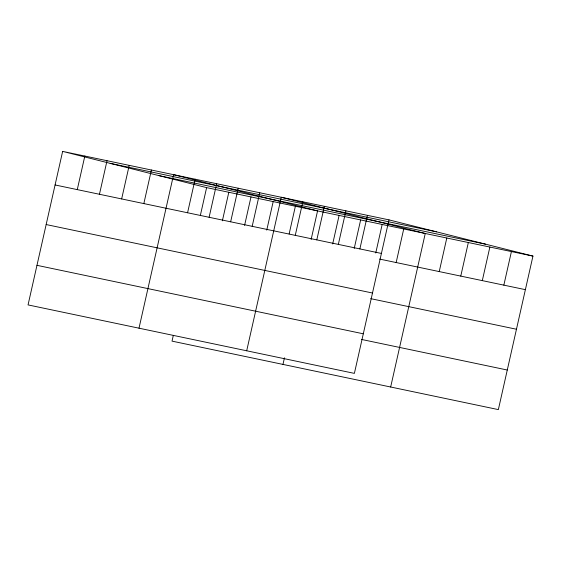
<?xml version="1.0" encoding="UTF-8"?>
<svg xmlns="http://www.w3.org/2000/svg" width="561" height="561" viewBox="0 0 561 561"><rect width="100%" height="100%" fill="white"/><g stroke="black" fill="none" stroke-linecap="round" stroke-linejoin="round"><path stroke-width="0.84" d="M62.643 151.393L28.05 304.911L354.384 373.381L388.976 219.87L62.643 151.393L206.616 187.619L532.95 256.089L498.357 409.607L172.024 341.13L173.321 335.359M77.271 189.618L84.837 156.049M99.458 194.274L107.025 160.705M121.653 198.931L129.219 165.362M143.84 203.587L151.407 170.018M139.002 328.192L173.601 174.674L317.568 210.901L311.138 239.435M187.57 212.766L195.137 179.197M200.375 215.312L206.616 187.619M209.113 217.282L216.672 183.713M222.38 220.81L228.811 192.276M230.648 221.805L238.215 188.237M244.568 225.466L250.998 196.932M252.184 226.321L259.75 192.753M266.755 230.122L273.186 201.588M246.693 350.786L281.285 197.269L425.259 233.495L390.666 387.006M289.139 233.937L295.381 206.245M295.261 235.361L302.828 201.792M282.975 364.412L284.462 357.813M316.797 239.877L324.363 206.308M332.68 243.951L339.11 215.417M338.339 244.4L345.906 210.831M354.215 248.474L360.646 219.94M359.874 248.916L367.441 215.347M375.751 252.99L382.181 224.456M396.157 262.548L403.724 228.979M439.235 271.587L446.801 238.018M460.77 276.103L468.337 242.534M482.306 280.619L489.872 247.05M503.848 285.142L511.415 251.573M110.159 163.349L436.486 231.819M159.107 175.663L485.44 244.14M55.083 184.962L381.417 253.439M379.587 259.07L525.384 289.658M46.163 224.547L372.49 293.017M370.667 298.648L516.464 329.244M36.97 265.325L363.304 333.802M361.48 339.433L507.277 370.022M388.976 219.87L532.95 256.089"/></g></svg>
